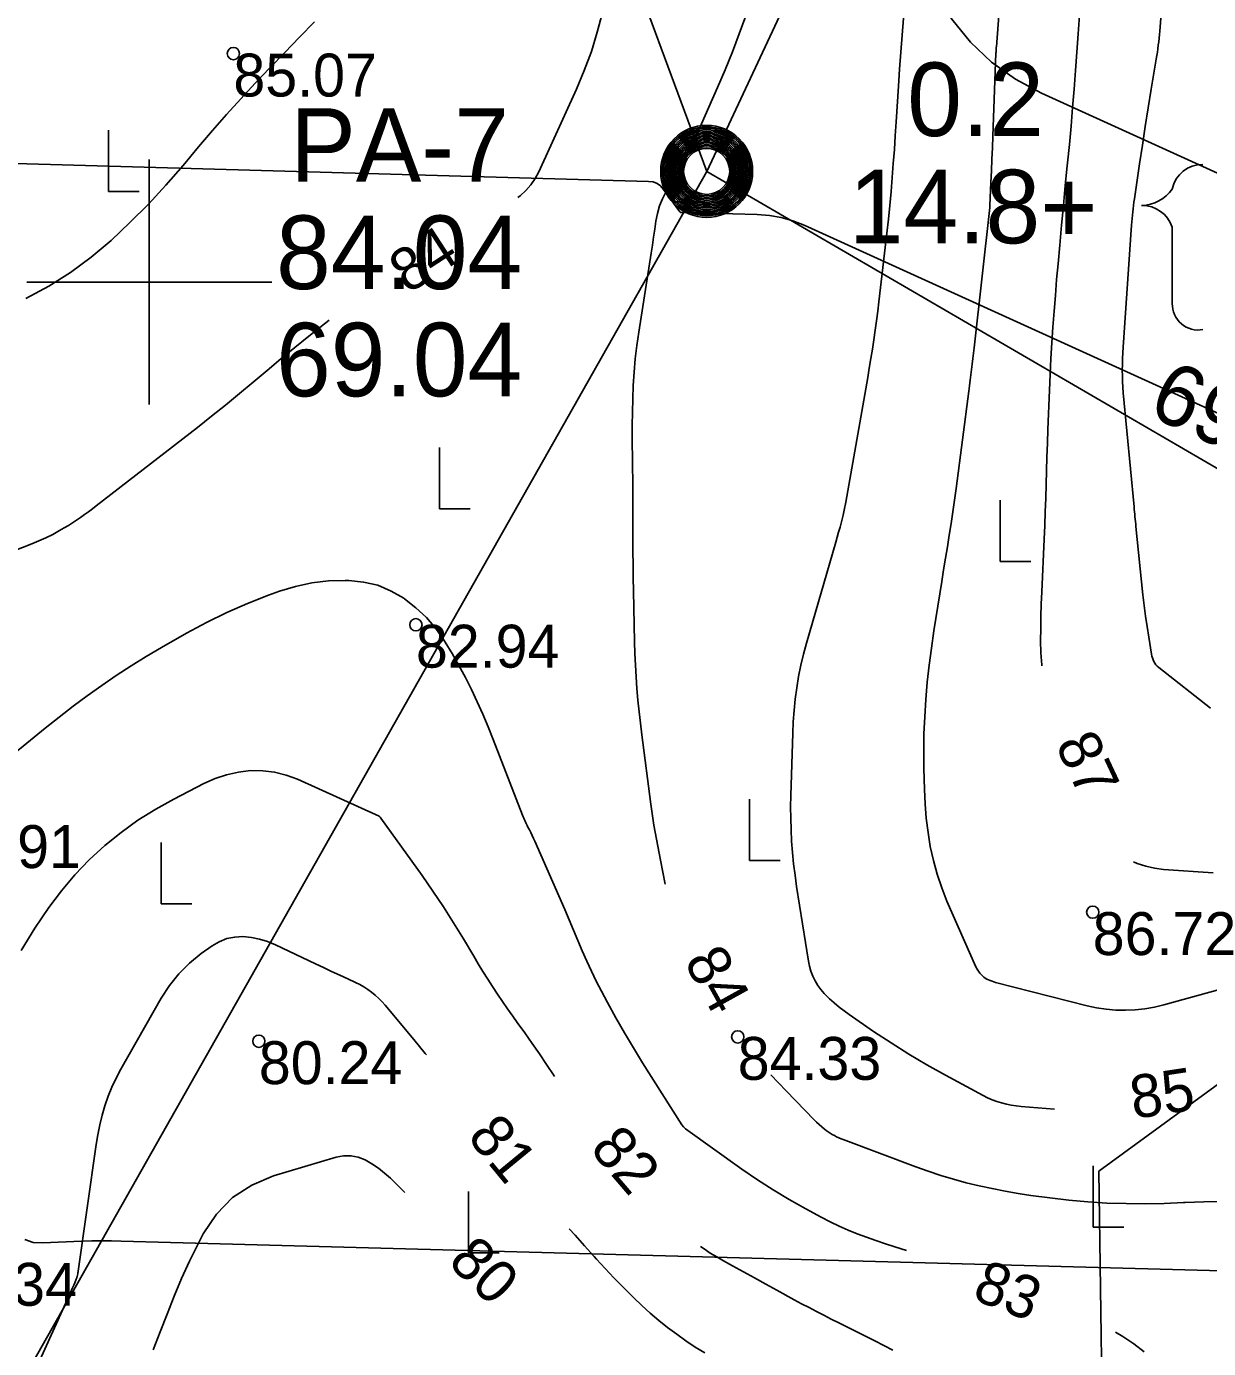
# Model space of a CAD drawing. Extents: x 672122 to 672963, y 6494983 to 6496223.
# Drawn here: x 672295.99 to 672334.57, y 6495865.2 to 6495908.34 of the extents above; entities that cross this region are included whole.
import ezdxf

# ---------------------------------------------------------------- set-up
doc = ezdxf.new("R2010")
doc.units = 0
for name, color, linetype in [('Default', 7, 'Continuous'), ('GEOLPUNKT', 7, 'Continuous'), ('HALJASTUS', 7, 'Continuous'), ('HORISONTAAL', 7, 'Continuous'), ('KORGUS', 7, 'Continuous'), ('LAMAM', 7, 'Continuous'), ('VORK', 7, 'Continuous')]:
    doc.layers.add(name, color=color, linetype=linetype)

# ---------------------------------------------------------------- blocks, each defined once
blk = doc.blocks.new('UURPNT')
at = {"layer": 'Default'}
for radius in [1.501, 1.451, 1.401, 1.351, 1.301, 1.251, 1.201, 1.151, 1.101, 1.051, 1.001, 0.951, 0.901, 0.851, 0.801, 0.751]:
    blk.add_circle((0, 0), radius, dxfattribs=at)
blk = doc.blocks.new('RAIESM')
at = {"layer": 'Default'}
for points in [[(0, 2), (0, 0)], [(0, 0), (1, 0)]]:
    blk.add_lwpolyline(points, dxfattribs=at)

msp = doc.modelspace()

# ---------------------------------------------------------------- linework, layer by layer
at = {"layer": 'GEOLPUNKT'}
msp.add_line((672333.386, 6495901.785), (672333.386, 6495899.251), dxfattribs=at)
for points in [[(672167.86, 6496059.868), (672192.196, 6496043.547), (672290.817, 6495977.737), (672318.19, 6495903.611), (672426.169, 6495840.75), (672517.798, 6495871.563), (672661.796, 6495872.877), (672694.185, 6495874)], [(672267.004, 6495813.286), (672277.556, 6495831.822), (672318.19, 6495903.611), (672372.204, 6496019.053), (672379.512, 6496034.647)]]:
    msp.add_lwpolyline(points, dxfattribs=at)
for centre, radius, start, end in [((672334.363, 6495902.842), 0.996, 88.6918, 168.8296), ((672332.359, 6495903.743), 1.248, 271.2485, 325.4023), ((672332.41, 6495901.47), 1.025, 17.8712, 91.3422), ((672334.231, 6495899.277), 0.845, 178.1845, 280.5909)]:
    msp.add_arc(centre, radius, start, end, dxfattribs=at)
at = {"layer": 'HALJASTUS'}
msp.add_lwpolyline([(672535.147, 6495763.193), (672533.495, 6495783.001), (672517.118, 6495797.691), (672496.528, 6495802.937), (672468.69, 6495797.159), (672447.709, 6495795.225), (672429.909, 6495798.304), (672415.005, 6495818.978), (672401.325, 6495846.872), (672390.107, 6495868.476), (672377.228, 6495895.868), (672358.349, 6495891.493), (672348.225, 6495883.562), (672330.988, 6495870.983), (672331.262, 6495851.84), (672342.205, 6495817.031), (672354.518, 6495782.301), (672367.377, 6495768.901), (672384.341, 6495752.22)], dxfattribs=at)
at = {"layer": 'HORISONTAAL'}
for points in [[(672336.858, 6495877.441), (672333.115, 6495876.414), (672332.806, 6495876.342), (672332.494, 6495876.285), (672332.179, 6495876.252), (672331.862, 6495876.235), (672331.545, 6495876.243), (672331.23, 6495876.267), (672330.917, 6495876.316), (672330.607, 6495876.382), (672327.619, 6495877.146), (672327.56, 6495877.162), (672327.502, 6495877.181), (672327.445, 6495877.203), (672327.388, 6495877.226), (672327.334, 6495877.254), (672327.282, 6495877.285), (672327.234, 6495877.321), (672327.188, 6495877.361), (672327.16, 6495877.388), (672327.105, 6495877.447), (672327.056, 6495877.509), (672327.015, 6495877.577), (672326.978, 6495877.648), (672326.033, 6495879.799), (672325.861, 6495880.233), (672325.709, 6495880.673), (672325.588, 6495881.122), (672325.488, 6495881.578), (672325.415, 6495882.04), (672325.356, 6495882.504), (672325.319, 6495882.969), (672325.297, 6495883.437), (672325.281, 6495884.128), (672325.276, 6495884.691), (672325.282, 6495885.253), (672325.306, 6495885.815), (672325.341, 6495886.377), (672325.391, 6495886.938), (672325.45, 6495887.497), (672325.523, 6495888.055), (672325.605, 6495888.612), (672325.863, 6495890.226), (672325.924, 6495890.605), (672325.985, 6495890.984), (672326.047, 6495891.363), (672326.109, 6495891.742), (672326.169, 6495892.121), (672326.227, 6495892.501), (672326.281, 6495892.881), (672326.333, 6495893.261), (672326.747, 6495896.44), (672326.77, 6495896.617), (672326.793, 6495896.793), (672326.815, 6495896.97), (672326.836, 6495897.147), (672326.858, 6495897.323), (672326.879, 6495897.5), (672326.899, 6495897.677), (672326.919, 6495897.854), (672327.429, 6495902.429), (672327.435, 6495902.5), (672327.467, 6495903.252), (672327.483, 6495903.628), (672327.499, 6495904.004), (672327.514, 6495904.38), (672327.529, 6495904.756), (672327.631, 6495907.465), (672327.632, 6495907.482), (672327.633, 6495907.5), (672327.634, 6495907.518), (672327.635, 6495907.535), (672327.639, 6495907.606), (672327.64, 6495907.624), (672327.641, 6495907.641), (672327.643, 6495907.659), (672327.644, 6495907.676), (672327.986, 6495912.209)], [(672334.635, 6495886.097), (672332.944, 6495887.421), (672332.897, 6495887.463), (672332.854, 6495887.509), (672332.818, 6495887.56), (672332.786, 6495887.615), (672332.761, 6495887.673), (672332.739, 6495887.732), (672332.722, 6495887.794), (672332.708, 6495887.856), (672332.615, 6495888.414), (672332.561, 6495888.757), (672332.511, 6495889.1), (672332.468, 6495889.444), (672332.429, 6495889.789), (672332.199, 6495892.024), (672332.191, 6495892.103), (672332.183, 6495892.183), (672332.175, 6495892.262), (672332.168, 6495892.341), (672332.161, 6495892.421), (672332.153, 6495892.5), (672332.146, 6495892.579), (672332.138, 6495892.659), (672331.788, 6495896.382), (672331.773, 6495896.568), (672331.762, 6495896.754), (672331.756, 6495896.94), (672331.754, 6495897.127), (672331.756, 6495897.313), (672331.76, 6495897.5), (672331.769, 6495897.686), (672331.78, 6495897.872), (672332.056, 6495901.856), (672332.064, 6495901.964), (672332.073, 6495902.071), (672332.083, 6495902.178), (672332.094, 6495902.286), (672332.106, 6495902.393), (672332.119, 6495902.5), (672332.133, 6495902.606), (672332.148, 6495902.713), (672332.319, 6495903.86), (672332.411, 6495904.468), (672332.505, 6495905.075), (672332.602, 6495905.682), (672332.701, 6495906.288), (672332.865, 6495907.273), (672332.883, 6495907.387), (672332.9, 6495907.5), (672332.915, 6495907.614), (672332.93, 6495907.729), (672332.943, 6495907.843), (672332.955, 6495907.957), (672332.965, 6495908.072), (672332.975, 6495908.187), (672333.277, 6495912.062)], [(672314.789, 6495908.794), (672314.621, 6495908.153), (672314.428, 6495907.522), (672314.197, 6495906.903), (672313.941, 6495906.292), (672312.709, 6495903.594), (672312.591, 6495903.375), (672312.454, 6495903.171), (672312.29, 6495902.987), (672312.108, 6495902.817), (672312.027, 6495902.755)], [(672305.392, 6495908.488), (672304.904, 6495907.992), (672304.418, 6495907.494), (672303.936, 6495906.993), (672303.456, 6495906.489), (672302.983, 6495905.98), (672302.516, 6495905.464), (672302.059, 6495904.94), (672301.608, 6495904.411), (672301.1, 6495903.804), (672300.543, 6495903.164), (672299.969, 6495902.54), (672299.37, 6495901.939), (672298.755, 6495901.354), (672298.107, 6495900.812), (672297.432, 6495900.309), (672296.716, 6495899.866), (672295.973, 6495899.463)], [(672316.834, 6495880.351), (672316.68, 6495881.138), (672316.636, 6495881.365), (672316.593, 6495881.592), (672316.551, 6495881.819), (672316.509, 6495882.046), (672316.469, 6495882.273), (672316.432, 6495882.501), (672316.399, 6495882.729), (672316.367, 6495882.958), (672316.076, 6495885.221), (672316.029, 6495885.599), (672315.987, 6495885.979), (672315.949, 6495886.359), (672315.916, 6495886.739), (672315.888, 6495887.12), (672315.865, 6495887.501), (672315.848, 6495887.882), (672315.837, 6495888.263), (672315.8, 6495889.922), (672315.792, 6495890.352), (672315.787, 6495890.781), (672315.784, 6495891.211), (672315.784, 6495891.641), (672315.785, 6495892.07), (672315.784, 6495892.5), (672315.782, 6495892.93), (672315.778, 6495893.359), (672315.763, 6495894.879), (672315.762, 6495895.316), (672315.766, 6495895.753), (672315.778, 6495896.19), (672315.796, 6495896.627), (672315.824, 6495897.063), (672315.861, 6495897.498), (672315.913, 6495897.931), (672315.974, 6495898.364), (672316.38, 6495900.944), (672316.42, 6495901.203), (672316.459, 6495901.462), (672316.496, 6495901.721), (672316.532, 6495901.981), (672316.582, 6495902.235), (672316.653, 6495902.482), (672316.752, 6495902.719), (672316.872, 6495902.95), (672317.051, 6495903.249), (672317.269, 6495903.628), (672317.476, 6495904.011), (672317.67, 6495904.401), (672317.855, 6495904.797), (672318.546, 6495906.352), (672318.793, 6495906.929), (672319.03, 6495907.51), (672319.253, 6495908.097), (672319.465, 6495908.687)], [(672329.542, 6495873.005), (672328.449, 6495873.098), (672328.288, 6495873.116), (672328.128, 6495873.14), (672327.97, 6495873.173), (672327.813, 6495873.212), (672327.658, 6495873.261), (672327.507, 6495873.316), (672327.359, 6495873.381), (672327.214, 6495873.452), (672325.98, 6495874.116), (672325.38, 6495874.451), (672324.787, 6495874.8), (672324.206, 6495875.168), (672323.634, 6495875.548), (672322.841, 6495876.094), (672322.673, 6495876.215), (672322.509, 6495876.341), (672322.351, 6495876.473), (672322.196, 6495876.61), (672322.145, 6495876.658), (672322.025, 6495876.78), (672321.915, 6495876.909), (672321.817, 6495877.049), (672321.729, 6495877.196), (672321.656, 6495877.351), (672321.594, 6495877.509), (672321.548, 6495877.673), (672321.512, 6495877.841), (672321.127, 6495880.272), (672321.073, 6495880.641), (672321.027, 6495881.011), (672320.991, 6495881.383), (672320.962, 6495881.755), (672320.944, 6495882.127), (672320.932, 6495882.5), (672320.931, 6495882.873), (672320.937, 6495883.246), (672320.998, 6495885.273), (672321.015, 6495885.646), (672321.042, 6495886.018), (672321.08, 6495886.39), (672321.128, 6495886.76), (672321.189, 6495887.128), (672321.261, 6495887.494), (672321.348, 6495887.857), (672321.445, 6495888.218), (672322.404, 6495891.51), (672322.451, 6495891.675), (672322.497, 6495891.839), (672322.542, 6495892.004), (672322.585, 6495892.169), (672322.643, 6495892.396), (672322.656, 6495892.448), (672322.669, 6495892.5), (672322.68, 6495892.553), (672322.691, 6495892.606), (672322.701, 6495892.659), (672322.711, 6495892.712), (672322.721, 6495892.765), (672322.73, 6495892.818), (672323.445, 6495896.885), (672323.498, 6495897.193), (672323.549, 6495897.501), (672323.598, 6495897.809), (672323.645, 6495898.118), (672323.689, 6495898.427), (672323.731, 6495898.737), (672323.771, 6495899.047), (672323.808, 6495899.357), (672324.069, 6495901.594), (672324.12, 6495902.047), (672324.166, 6495902.501), (672324.208, 6495902.955), (672324.247, 6495903.409), (672324.281, 6495903.864), (672324.315, 6495904.319), (672324.345, 6495904.774), (672324.375, 6495905.229), (672324.446, 6495906.388), (672324.483, 6495906.944), (672324.523, 6495907.499), (672324.568, 6495908.055), (672324.617, 6495908.61)], [(672329.126, 6495887.479), (672329.124, 6495887.503), (672329.1, 6495887.898), (672329.09, 6495888.295), (672329.093, 6495888.693), (672329.099, 6495889.09), (672329.111, 6495889.488), (672329.127, 6495889.885), (672329.205, 6495891.606), (672329.224, 6495892.053), (672329.241, 6495892.5), (672329.255, 6495892.947), (672329.267, 6495893.395), (672329.279, 6495893.842), (672329.293, 6495894.289), (672329.308, 6495894.736), (672329.324, 6495895.184), (672329.375, 6495896.466), (672329.397, 6495896.983), (672329.424, 6495897.5), (672329.455, 6495898.016), (672329.49, 6495898.532), (672329.529, 6495899.048), (672329.569, 6495899.564), (672329.612, 6495900.08), (672329.657, 6495900.596), (672329.711, 6495901.204), (672329.77, 6495901.852), (672329.831, 6495902.5), (672329.894, 6495903.147), (672329.958, 6495903.795), (672329.968, 6495903.887), (672330.027, 6495904.489), (672330.082, 6495905.09), (672330.134, 6495905.693), (672330.182, 6495906.295), (672330.228, 6495906.898), (672330.272, 6495907.5), (672330.315, 6495908.103), (672330.358, 6495908.706)], [(672305.868, 6495898.757), (672305.205, 6495898.231), (672304.748, 6495897.863), (672304.293, 6495897.492), (672303.842, 6495897.116), (672303.393, 6495896.737), (672302.944, 6495896.359), (672302.491, 6495895.986), (672302.033, 6495895.618), (672301.572, 6495895.255), (672298.269, 6495892.694), (672298.143, 6495892.598), (672298.016, 6495892.503), (672297.888, 6495892.41), (672297.759, 6495892.319), (672297.629, 6495892.23), (672297.496, 6495892.143), (672297.362, 6495892.06), (672297.226, 6495891.979), (672297.068, 6495891.887), (672296.849, 6495891.766), (672296.627, 6495891.653), (672296.4, 6495891.55), (672296.17, 6495891.454), (672293.775, 6495890.52)], [(672324.707, 6495868.401), (672324.33, 6495868.519), (672324.021, 6495868.618), (672323.714, 6495868.721), (672323.409, 6495868.83), (672323.105, 6495868.942), (672322.805, 6495869.064), (672322.509, 6495869.193), (672322.218, 6495869.334), (672321.93, 6495869.482), (672321.421, 6495869.758), (672320.887, 6495870.059), (672320.362, 6495870.374), (672319.848, 6495870.707), (672319.343, 6495871.054), (672317.5, 6495872.367), (672317.43, 6495872.43), (672317.38, 6495872.5), (672316.099, 6495874.524), (672315.799, 6495875.009), (672315.506, 6495875.499), (672315.224, 6495875.994), (672314.949, 6495876.494), (672314.756, 6495876.856), (672314.588, 6495877.18), (672314.427, 6495877.508), (672314.275, 6495877.84), (672314.131, 6495878.175), (672313.99, 6495878.513), (672313.847, 6495878.849), (672313.703, 6495879.185), (672313.558, 6495879.52), (672312.583, 6495881.75), (672312.541, 6495881.845), (672312.497, 6495881.939), (672312.451, 6495882.032), (672312.404, 6495882.124), (672312.357, 6495882.214), (672312.333, 6495882.261), (672312.309, 6495882.308), (672312.286, 6495882.356), (672312.264, 6495882.404), (672312.242, 6495882.452), (672312.221, 6495882.501), (672312.201, 6495882.55), (672312.181, 6495882.599), (672311.223, 6495885.074), (672311.057, 6495885.486), (672310.885, 6495885.895), (672310.703, 6495886.299), (672310.514, 6495886.701), (672310.314, 6495887.097), (672310.105, 6495887.488), (672309.884, 6495887.873), (672309.654, 6495888.252), (672309.62, 6495888.307), (672309.346, 6495888.69), (672309.044, 6495889.048), (672308.702, 6495889.366), (672308.333, 6495889.66), (672308.307, 6495889.678), (672307.889, 6495889.917), (672307.455, 6495890.103), (672306.994, 6495890.21), (672306.516, 6495890.263), (672306.394, 6495890.265), (672305.846, 6495890.246), (672305.305, 6495890.187), (672304.773, 6495890.068), (672304.248, 6495889.91), (672303.894, 6495889.781), (672303.205, 6495889.51), (672302.526, 6495889.217), (672301.864, 6495888.889), (672301.212, 6495888.539), (672300.395, 6495888.073), (672299.898, 6495887.779), (672299.406, 6495887.477), (672298.923, 6495887.161), (672298.446, 6495886.836), (672297.977, 6495886.499), (672297.513, 6495886.156), (672297.056, 6495885.802), (672296.605, 6495885.442), (672293.253, 6495882.707)], [(672313.22, 6495874.073), (672313.208, 6495874.091), (672312.962, 6495874.462), (672312.729, 6495874.81), (672312.493, 6495875.155), (672312.252, 6495875.498), (672312.009, 6495875.839), (672311.86, 6495876.045), (672311.691, 6495876.283), (672311.525, 6495876.523), (672311.362, 6495876.765), (672311.202, 6495877.009), (672311.045, 6495877.255), (672310.89, 6495877.503), (672310.738, 6495877.752), (672310.588, 6495878.002), (672310.255, 6495878.562), (672309.933, 6495879.089), (672309.602, 6495879.61), (672309.257, 6495880.122), (672308.904, 6495880.628), (672307.559, 6495882.5), (672307.533, 6495882.533), (672307.5, 6495882.569), (672304.842, 6495883.775), (672304.47, 6495883.912), (672304.09, 6495884.01), (672303.701, 6495884.052), (672303.304, 6495884.056), (672302.909, 6495884.005), (672302.522, 6495883.923), (672302.149, 6495883.794), (672301.784, 6495883.634), (672300.806, 6495883.129), (672300.21, 6495882.795), (672299.631, 6495882.435), (672299.079, 6495882.035), (672298.544, 6495881.61), (672298.042, 6495881.147), (672297.567, 6495880.659), (672297.133, 6495880.136), (672296.725, 6495879.588), (672296.263, 6495878.914), (672295.813, 6495878.19)], [(672334.72, 6495880.725), (672333.102, 6495880.832), (672332.806, 6495880.87), (672332.517, 6495880.933), (672332.238, 6495881.03), (672332.12, 6495881.083)], [(672309.045, 6495874.779), (672309.005, 6495874.829), (672308.634, 6495875.281), (672307.698, 6495876.398), (672307.596, 6495876.512), (672307.489, 6495876.623), (672307.375, 6495876.726), (672307.257, 6495876.824), (672307.133, 6495876.915), (672307.005, 6495876.999), (672306.871, 6495877.074), (672306.734, 6495877.143), (672306.482, 6495877.257), (672306.216, 6495877.379), (672305.951, 6495877.502), (672305.686, 6495877.627), (672305.422, 6495877.752), (672304.119, 6495878.375), (672303.863, 6495878.478), (672303.601, 6495878.561), (672303.332, 6495878.611), (672303.058, 6495878.64), (672302.787, 6495878.625), (672302.527, 6495878.575), (672302.282, 6495878.474), (672302.048, 6495878.339), (672301.693, 6495878.083), (672301.313, 6495877.77), (672300.965, 6495877.429), (672300.663, 6495877.046), (672300.392, 6495876.635), (672299.068, 6495874.311), (672298.916, 6495874.024), (672298.777, 6495873.731), (672298.657, 6495873.429), (672298.55, 6495873.122), (672298.461, 6495872.809), (672298.382, 6495872.494), (672298.318, 6495872.175), (672298.265, 6495871.854), (672297.681, 6495867.719), (672297.677, 6495867.697), (672297.673, 6495867.675), (672297.669, 6495867.653), (672297.664, 6495867.631), (672297.642, 6495867.544), (672297.636, 6495867.522), (672297.63, 6495867.501), (672297.622, 6495867.479), (672297.614, 6495867.459), (672297.566, 6495867.34), (672297.532, 6495867.26), (672297.499, 6495867.181), (672297.464, 6495867.102), (672297.428, 6495867.023), (672296.325, 6495864.604)], [(672335.034, 6495869.999), (672334.417, 6495869.988), (672333.801, 6495869.962), (672333.748, 6495869.959), (672333.124, 6495869.933), (672332.5, 6495869.92), (672331.876, 6495869.926), (672331.252, 6495869.945), (672330.629, 6495869.984), (672330.007, 6495870.037), (672329.387, 6495870.11), (672328.769, 6495870.196), (672328.355, 6495870.26), (672327.929, 6495870.333), (672327.504, 6495870.414), (672327.082, 6495870.507), (672326.662, 6495870.609), (672326.245, 6495870.723), (672325.831, 6495870.847), (672325.422, 6495870.983), (672325.015, 6495871.128), (672322.649, 6495872.016), (672322.575, 6495872.045), (672322.502, 6495872.076), (672322.43, 6495872.11), (672322.359, 6495872.145), (672322.29, 6495872.183), (672322.222, 6495872.224), (672322.157, 6495872.269), (672322.093, 6495872.316), (672322.036, 6495872.359), (672321.947, 6495872.431), (672321.86, 6495872.506), (672321.776, 6495872.584), (672321.695, 6495872.665), (672320.782, 6495873.604), (672320.281, 6495874.13)], [(672308.341, 6495870.292), (672307.868, 6495870.753), (672307.678, 6495870.923), (672307.478, 6495871.081), (672307.265, 6495871.222), (672307.044, 6495871.35), (672306.812, 6495871.437), (672306.578, 6495871.488), (672306.338, 6495871.483), (672306.094, 6495871.441), (672304.053, 6495870.838), (672303.343, 6495870.528), (672302.712, 6495870.124), (672302.196, 6495869.579), (672301.759, 6495868.94), (672301.592, 6495868.615), (672301.316, 6495868.053), (672301.053, 6495867.485), (672300.811, 6495866.907), (672300.583, 6495866.324), (672300.36, 6495865.738), (672300.129, 6495865.155)], [(672318.132, 6495865.052), (672317.819, 6495865.247), (672317.512, 6495865.45), (672317.212, 6495865.663), (672316.917, 6495865.883), (672316.629, 6495866.113), (672316.348, 6495866.35), (672316.076, 6495866.598), (672315.809, 6495866.852), (672315.744, 6495866.917), (672315.451, 6495867.211), (672315.162, 6495867.508), (672314.878, 6495867.809), (672314.596, 6495868.114), (672314.523, 6495868.195), (672314.207, 6495868.544), (672313.893, 6495868.893), (672313.706, 6495869.102)], [(672324.261, 6495865.141), (672323.677, 6495865.445), (672322.986, 6495865.793), (672322.743, 6495865.915), (672322.5, 6495866.037), (672322.257, 6495866.16), (672322.014, 6495866.283), (672321.772, 6495866.407), (672321.531, 6495866.532), (672321.29, 6495866.66), (672321.051, 6495866.79), (672320.483, 6495867.101), (672320.119, 6495867.301), (672319.755, 6495867.5), (672319.391, 6495867.7), (672319.028, 6495867.9), (672318.734, 6495868.061), (672318.52, 6495868.185), (672318.309, 6495868.314), (672318.103, 6495868.45), (672317.993, 6495868.527)], [(672332.468, 6495865.091), (672332.127, 6495865.348), (672331.773, 6495865.589), (672331.536, 6495865.731)]]:
    msp.add_lwpolyline(points, dxfattribs=at)
at = {"layer": 'KORGUS'}
for centre in [(672302.743, 6495907.453), (672308.701, 6495888.816), (672330.788, 6495879.437), (672319.203, 6495875.365), (672303.575, 6495875.225)]:
    msp.add_circle(centre, 0.2, dxfattribs=at)
at = {"layer": 'LAMAM'}
for points in [[(672252.56, 6495914.602), (672312.785, 6495912.897), (672313.783, 6495912.881), (672314.781, 6495912.888), (672315.778, 6495912.918), (672316.775, 6495912.972), (672320.795, 6495913.237), (672321.724, 6495913.194), (672322.551, 6495912.935), (672323.275, 6495912.46), (672323.898, 6495911.77), (672326.186, 6495908.576), (672326.798, 6495907.826), (672327.491, 6495907.175), (672328.264, 6495906.622), (672329.118, 6495906.166), (672423.969, 6495863.06)], [(672424.778, 6495854.858), (672321.376, 6495901.85), (672321.005, 6495901.997), (672320.626, 6495902.105), (672320.238, 6495902.174), (672319.841, 6495902.204), (672317.455, 6495902.269), (672317.443, 6495902.269), (672317.43, 6495902.269), (672317.418, 6495902.269), (672317.406, 6495902.268), (672317.356, 6495902.266), (672317.345, 6495902.267), (672317.334, 6495902.27), (672317.325, 6495902.276), (672317.317, 6495902.285), (672316.785, 6495903.023), (672316.686, 6495903.134), (672316.571, 6495903.214), (672316.439, 6495903.265), (672316.292, 6495903.284), (672242.02, 6495905.386)], [(672295.936, 6495868.752), (672296.208, 6495868.662), (672296.513, 6495868.641), (672297.799, 6495868.696), (672298.121, 6495868.707), (672298.443, 6495868.712), (672298.765, 6495868.712), (672299.086, 6495868.706), (672376.983, 6495866.601), (672379.461, 6495866.412), (672381.884, 6495865.981), (672384.25, 6495865.307), (672386.561, 6495864.391), (672425.586, 6495846.655)]]:
    msp.add_lwpolyline(points, dxfattribs=at)
at = {"layer": 'VORK'}
for p, q in [((672300, 6495904), (672300, 6495896)), ((672296, 6495900), (672304, 6495900))]:
    msp.add_line(p, q, dxfattribs=at)

# ---------------------------------------------------------------- block references
at = {"layer": 'GEOLPUNKT'}
msp.add_blockref('UURPNT', (672318.19, 6495903.611), dxfattribs=at)
at = {"layer": 'HALJASTUS'}
for p in [(672298.668, 6495902.953), (672317.134, 6495902.62), (672309.474, 6495892.602), (672327.769, 6495890.88), (672319.593, 6495881.119), (672300.391, 6495879.709), (672330.8, 6495869.159), (672310.42, 6495868.324)]:
    msp.add_blockref('RAIESM', p, dxfattribs=at)

# ---------------------------------------------------------------- texts
at = {"layer": 'GEOLPUNKT'}
for s, p in [('0.2', (672324.736, 6495904.763)), ('PA-7', (672304.599, 6495903.27)), ('14.8+', (672322.829, 6495901.263)), ('84.04', (672304.138, 6495899.77)), ('69.04', (672304.138, 6495896.27))]:
    msp.add_text(s, height=2.4, dxfattribs=at).set_placement(p)
at = {"layer": 'HORISONTAAL'}
for s, rotation, p in [('84', 32.9878, (672308.436, 6495899.59)), ('87', 295.0853, (672329.552, 6495884.918)), ('84', 298.9914, (672317.429, 6495877.831)), ('85', 8.6044, (672332.121, 6495872.687)), ('81', 309.3903, (672310.342, 6495872.097)), ('82', 310.7183, (672314.342, 6495871.696)), ('80', 315.6951, (672309.705, 6495867.983)), ('83', 338.6421, (672326.809, 6495866.828))]:
    msp.add_text(s, height=1.4, rotation=rotation, dxfattribs=at).set_placement(p)
at = {"layer": 'KORGUS'}
for s, p in [('85.07', (672302.743, 6495906.053)), ('82.94', (672308.701, 6495887.416)), ('82.91', (672293.084, 6495880.876)), ('86.72', (672330.788, 6495878.037)), ('80.24', (672303.575, 6495873.825)), ('84.33', (672319.203, 6495873.965)), ('82.34', (672292.953, 6495866.593))]:
    msp.add_text(s, height=1.4, dxfattribs=at).set_placement(p)
at = {"layer": 'LAMAM'}
msp.add_text('69', height=2, rotation=335.56, dxfattribs=at).set_placement((672332.522, 6495895.686))

doc.saveas('drawing.dxf')
